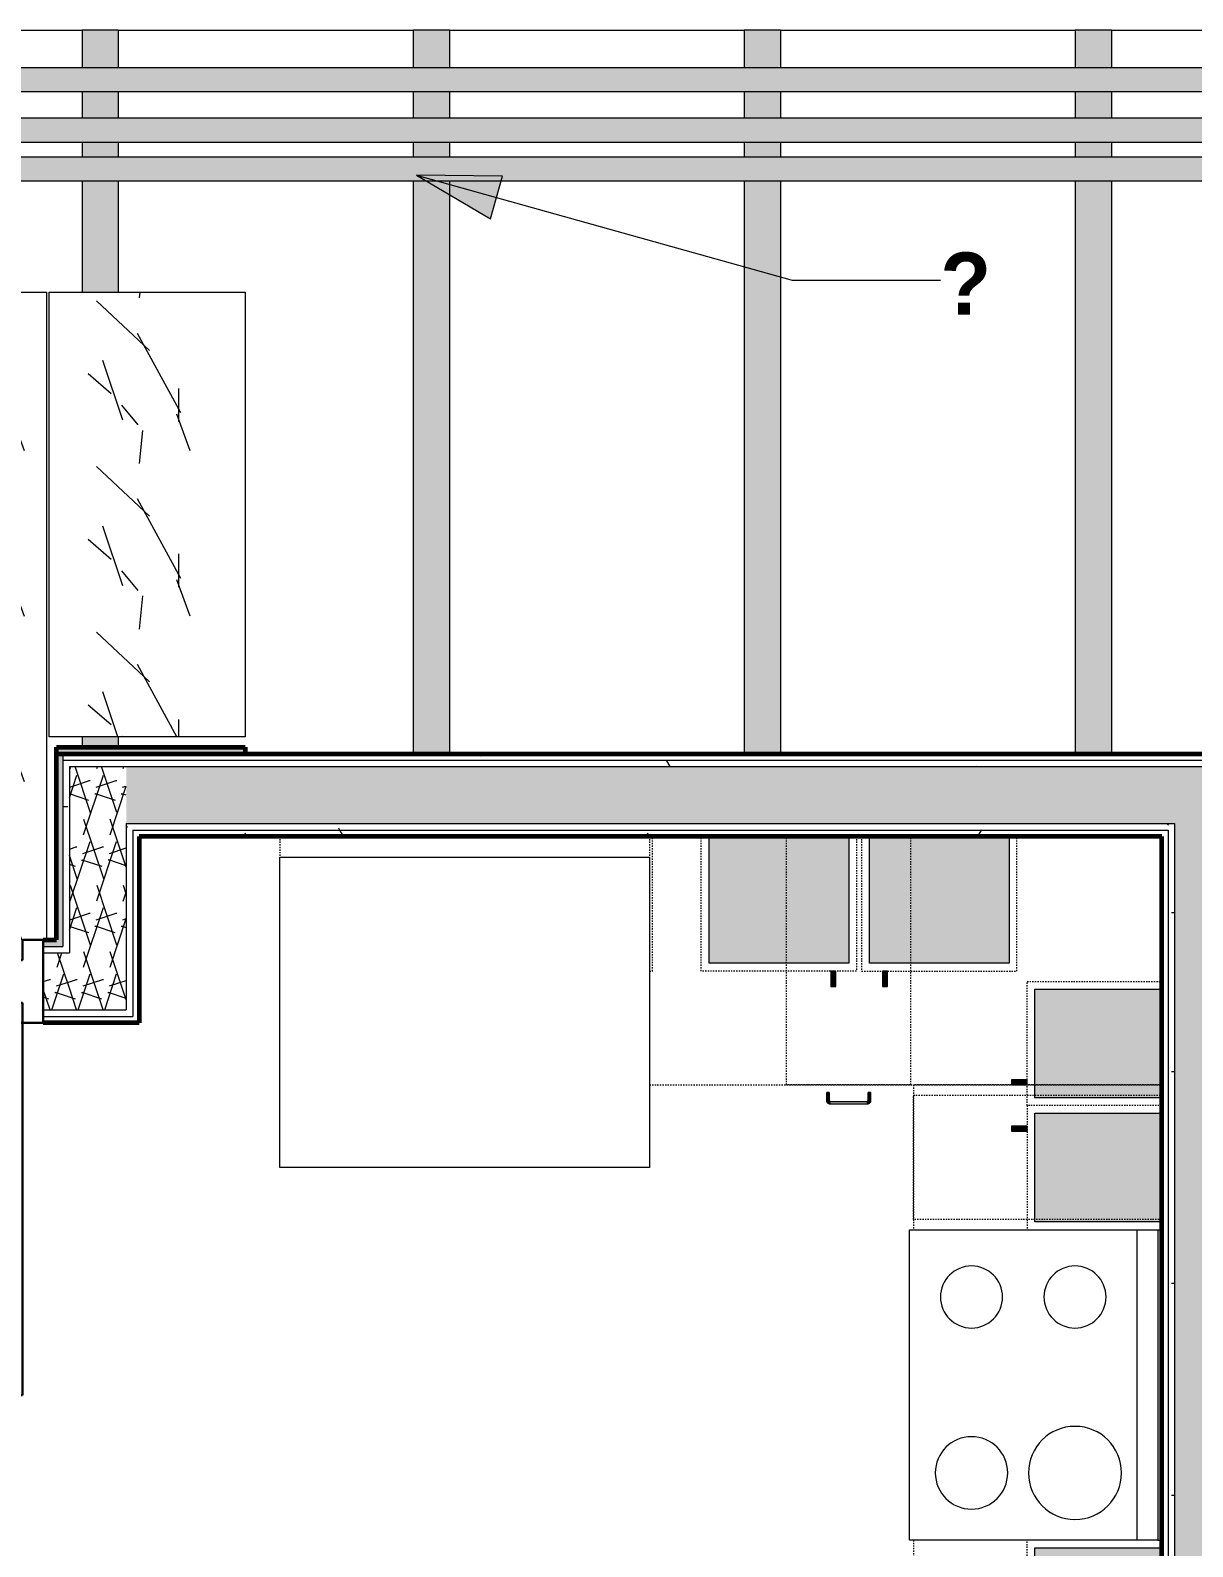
# Model space of a CAD drawing. Header units: inches. Extents: x -4169 to -1846, y 9706 to 12377.
# Drawn here: x -3028.7 to -2916.3, y 11571.4 to 11717.9 of the extents above; entities that cross this region are included whole.
import ezdxf

# ---------------------------------------------------------------- set-up
doc = ezdxf.new("R2010")
doc.units = ezdxf.units.IN
doc.header["$MEASUREMENT"] = 0
doc.linetypes.add('Dash', pattern=[0.25, 0.125, -0.125])
for name, color, linetype, lineweight in [('0-1', 7, 'Continuous', 5), ('0-2', 7, 'Continuous', 18), ('A-CLNG', 13, 'Continuous', 18), ('A-CLNG-PATT-1', 35, 'Continuous', 18), ('A-DOOR', 31, 'Continuous', 18), ('A-DOOR-6', 31, 'Continuous', 30), ('A-DOOR-7', 31, 'Continuous', 9), ('A-DOOR-FRAM', 31, 'Continuous', 30), ('A-FLOR-2', 7, 'Continuous', 18), ('A-WALL', 113, 'Continuous', 18), ('A-WALL-PATT-4', 111, 'Continuous', 9), ('G-ANNO-TEXT', 231, 'Continuous', 9), ('I-WALL', 2, 'Continuous', 18), ('I-WALL-2', 2, 'Continuous', 5), ('I-WALL-3', 2, 'Continuous', 60), ('P-PIPE', 3, 'Continuous', 9), ('P-PIPE-1', 3, 'Continuous', 5), ('Q-CASE', 31, 'Continuous', 9), ('Q-CASE-1', 9, 'Continuous', 9), ('Q-CASE-3', 250, 'Continuous', 9), ('Q-CASE-4', 250, 'Dash', 9), ('Q-CASE-HDLN-1', 250, 'Dash', 9), ('Q-CASE-HDLN-2', 31, 'Continuous', 9), ('Q-SPCQ-1', 250, 'Continuous', 9), ('S-BEAM', 12, 'Continuous', 9)]:
    doc.layers.add(name, color=color, linetype=linetype, lineweight=lineweight)
doc.styles.add('Century Gothic_B', font='GOTHICB.TTF', dxfattribs={"height": 6})
pattern_1 = [(0, (0, 0), (20.48, 5.12), [0.845, -14.515, 0.845, -14.515, -81.92]), (0, (0, 0), (20.48, 5.12), [-30.72, 0.845, -29.875, 0.845, -14.515, -35.84]), (0, (0, 0), (20.48, 5.12), [-76.8, 0.845, -9.395, 0.845, -24.755]), (120, (7.68, 2.56), (-14.67405, 15.1762003), [0.845, -14.515, 0.845, -14.515, -81.92]), (120, (7.68, 2.56), (-14.67405, 15.1762003), [-30.72, 0.845, -29.875, 0.845, -14.515, -35.84]), (120, (7.68, 2.56), (-14.67405, 15.1762003), [-76.8, 0.845, -9.395, 0.845, -24.755]), (240, (10.24, 12.8), (-5.80595, -20.2962003), [0.845, -14.515, 0.845, -14.515, -81.92]), (240, (10.24, 12.8), (-5.80595, -20.2962003), [-30.72, 0.845, -29.875, 0.845, -14.515, -35.84]), (240, (10.24, 12.8), (-5.80595, -20.2962003), [-76.8, 0.845, -9.395, 0.845, -24.755])]
pattern_2 = [(161.57, (0.32, 0.32), (-2.560496185, -0.000537386), [0, -18.214, 2.022, 0]), (18.43, (-0.32, 0.32), (-2.560496185, 0.000537386), [0, -18.214, 2.022, 0]), (108.43, (0.32, 0.32), (1.27922091, -6.400876726), [6.07, -14.166]), (71.57, (-0.32, 0.32), (1.27922091, 6.400876726), [6.07, -14.166])]

# ---------------------------------------------------------------- blocks, each defined once
blk = doc.blocks.new('Refrigerator_-_Side-by-Side_6047 - 36_ X 30_-1372843-ENLARGED RCP - 2ND FLOOR PLAN')
at = {"layer": 'Q-SPCQ-1'}
for p, q in [((-17.88, 15.58), (17.87, 15.58)), ((-17.88, -14.42), (-17.88, 15.58)), ((17.87, 15.58), (17.87, -14.42)), ((17.87, -14.42), (-17.88, -14.42))]:
    blk.add_line(p, q, dxfattribs=at)
blk = doc.blocks.new('Range - 24_ x 30_-2322588-ENLARGED RCP - 2ND FLOOR PLAN')
at = {"layer": 'Q-SPCQ-1'}
for p, q in [((0, 0), (30, 0)), ((0, -24), (0, 0)), ((30, 0), (30, -24)), ((0, -22), (30, -22)), ((30, -24), (0, -24))]:
    blk.add_line(p, q, dxfattribs=at)
for centre, radius, start, end in [((6.5, -6), 3.5, 360, 180), ((23.5, -6), 3, 0, 180), ((6.5, -6), 3.5, 180, 0), ((23.5, -6), 3, 180, 0), ((6.5, -16), 4.5, 0, 180), ((23.5, -16), 3, 360, 180), ((6.5, -16), 4.5, 180, 0), ((23.5, -16), 3, 180, 0)]:
    blk.add_arc(centre, radius, start, end, dxfattribs=at)
blk = doc.blocks.new('OD_CW_Countertop - OD_CW_Countertop-2386852-ENLARGED RCP - 2ND FLOOR PLAN')
at = {"layer": 'Q-CASE-HDLN-1'}
for p, q in [((0.74, 24), (0.74, 0)), ((70.36, 0), (70.36, 24)), ((0.74, 0), (14.74, 0)), ((44.74, 0), (47.24, 0)), ((68.86, 0), (70.36, 0))]:
    blk.add_line(p, q, dxfattribs=at)
blk = doc.blocks.new('OD_CW_Countertop - OD_CW_Countertop-2483628-ENLARGED RCP - 2ND FLOOR PLAN')
at = {"layer": 'Q-CASE-HDLN-1'}
for p, q in [((0.74, 24), (0.74, 22)), ((0.74, 0), (50.24, 0))]:
    blk.add_line(p, q, dxfattribs=at)
blk = doc.blocks.new('300 Series Wall Hung Cabinet_301 - 15_-2216209-ENLARGED RCP - 2ND FLOOR PLAN')
at = {"layer": 'Q-CASE-1'}
for points in [[(-6.75, -0.19), (-6.75, -12.44), (6.75, -12.44), (6.75, -0.19)], [(-5.5, -13.19), (-5.5, -14.69), (-5.01, -14.69), (-5.01, -13.19)]]:
    blk.add_hatch(color=256, dxfattribs=at).paths.add_polyline_path(points, flags=0)
at = {"layer": 'Q-CASE-3'}
for p, q in [((-6.75, -12.44), (-6.75, -0.19)), ((6.75, -0.19), (6.75, -12.44)), ((6.75, -12.44), (-6.75, -12.44)), ((-5.01, -13.19), (-5.5, -13.19)), ((-5.5, -13.19), (-5.5, -14.69)), ((-5.01, -14.69), (-5.01, -13.19)), ((-5.5, -14.69), (-5.01, -14.69))]:
    blk.add_line(p, q, dxfattribs=at)
at = {"layer": 'Q-CASE-4'}
for p, q in [((-7.5, -0.19), (-7.5, -13.19)), ((7.5, -13.19), (7.5, -0.19)), ((-7.5, -13.19), (7.5, -13.19))]:
    blk.add_line(p, q, dxfattribs=at)
blk = doc.blocks.new('300 Series Wall Hung Cabinet_301 - 15_-2215564-ENLARGED RCP - 2ND FLOOR PLAN')
at = {"layer": 'Q-CASE-1'}
for points in [[(-5.01, 13.19), (-5.01, 14.69), (-5.5, 14.69), (-5.5, 13.19)], [(6.75, 0.19), (6.75, 12.44), (-6.75, 12.44), (-6.75, 0.19)]]:
    blk.add_hatch(color=256, dxfattribs=at).paths.add_polyline_path(points, flags=0)
at = {"layer": 'Q-CASE-3'}
for p, q in [((-5.01, 14.69), (-5.5, 14.69)), ((-5.5, 14.69), (-5.5, 13.19)), ((-5.01, 13.19), (-5.01, 14.69)), ((-5.5, 13.19), (-5.01, 13.19)), ((-6.75, 0.19), (-6.75, 12.44)), ((-6.75, 12.44), (6.75, 12.44)), ((6.75, 12.44), (6.75, 0.19))]:
    blk.add_line(p, q, dxfattribs=at)
at = {"layer": 'Q-CASE-4'}
for p, q in [((-7.5, 0.19), (-7.5, 13.19)), ((-7.5, 13.19), (7.5, 13.19)), ((7.5, 13.19), (7.5, 0.19))]:
    blk.add_line(p, q, dxfattribs=at)
blk = doc.blocks.new('300 Series Wall Hung Cabinet_302 - 18_ x 36_-2362919-ENLARGED RCP - 2ND FLOOR PLAN')
at = {"layer": 'Q-CASE-4'}
for p, q in [((-18, -0.19), (-18, -2.19)), ((18, -13.19), (18, -0.19)), ((17.72, -13.19), (18, -13.19))]:
    blk.add_line(p, q, dxfattribs=at)
blk = doc.blocks.new('Base Cabinet-Single Door - 12_-2208689-ENLARGED RCP - 2ND FLOOR PLAN')
at = {"layer": 'Q-CASE-4'}
for p, q in [((-5.26, -24), (-5.26, 0)), ((-5.26, 0), (6.74, 0)), ((6.74, 0), (6.74, -24)), ((6.74, -24), (-5.26, -24))]:
    blk.add_line(p, q, dxfattribs=at)
blk = doc.blocks.new('300 Series Wall Hung Cabinet_301 - 12_-V12-ENLARGED RCP - 2ND FLOOR PLAN')
at = {"layer": 'Q-CASE-1'}
for points in [[(5.25, -0.56), (5.25, -0.19), (-5.25, -0.19), (-5.25, -12.44), (5.25, -12.44), (5.25, -4.79)], [(-3.51, -13.19), (-4, -13.19), (-4, -14.69), (-3.51, -14.69)]]:
    blk.add_hatch(color=256, dxfattribs=at).paths.add_polyline_path(points, flags=0)
at = {"layer": 'Q-CASE-3'}
for p, q in [((-5.25, -12.44), (-5.25, -0.19)), ((5.25, -0.19), (5.25, -12.44)), ((5.25, -12.44), (-5.25, -12.44)), ((-3.51, -13.19), (-4, -13.19)), ((-4, -13.19), (-4, -14.69)), ((-3.51, -14.69), (-3.51, -13.19)), ((-4, -14.69), (-3.51, -14.69))]:
    blk.add_line(p, q, dxfattribs=at)
at = {"layer": 'Q-CASE-4'}
for p, q in [((-6, -0.19), (-6, -13.19)), ((6, -0.56), (6, -0.19)), ((-6, -13.19), (6, -13.19))]:
    blk.add_line(p, q, dxfattribs=at)
blk = doc.blocks.new('300 Series Wall Hung Cabinet_301 - 12_-V13-ENLARGED RCP - 2ND FLOOR PLAN')
at = {"layer": 'Q-CASE-1'}
for points in [[(-4, 13.19), (-3.51, 13.19), (-3.51, 14.69), (-4, 14.69)], [(-5.25, 0.19), (5.25, 0.19), (5.25, 12.44), (-5.25, 12.44), (-5.25, 0.56)]]:
    blk.add_hatch(color=256, dxfattribs=at).paths.add_polyline_path(points, flags=0)
at = {"layer": 'Q-CASE-3'}
for p, q in [((-3.51, 14.69), (-4, 14.69)), ((-4, 14.69), (-4, 13.19)), ((-3.51, 13.19), (-3.51, 14.69)), ((-4, 13.19), (-3.51, 13.19)), ((-5.25, 0.19), (-5.25, 12.44)), ((-5.25, 12.44), (5.25, 12.44)), ((5.25, 12.44), (5.25, 0.19))]:
    blk.add_line(p, q, dxfattribs=at)
at = {"layer": 'Q-CASE-4'}
for p, q in [((-6, 0.19), (-6, 13.19)), ((-6, 13.19), (6, 13.19)), ((6, 13.19), (6, 0.19))]:
    blk.add_line(p, q, dxfattribs=at)
blk = doc.blocks.new('300 Series Wall Hung Cabinet_301 - 18_-V14-ENLARGED RCP - 2ND FLOOR PLAN')
at = {"layer": 'Q-CASE-1'}
blk.add_hatch(color=256, dxfattribs=at).paths.add_polyline_path([(-8.25, 0.19), (8.25, 0.19), (8.25, 12.44), (6, 12.44), (6, 2.19), (-8.25, 2.19)], flags=0)
at = {"layer": 'Q-CASE-3'}
for p, q in [((6, 12.44), (8.25, 12.44)), ((8.25, 12.44), (8.25, 0.19)), ((-8.25, 0.19), (-8.25, 2.19))]:
    blk.add_line(p, q, dxfattribs=at)
at = {"layer": 'Q-CASE-4'}
for p, q in [((6, 13.19), (9, 13.19)), ((-9, 0.19), (-9, 2.19)), ((9, 0.56), (9, 0.19))]:
    blk.add_line(p, q, dxfattribs=at)
blk = doc.blocks.new('Drawer_Base_Cabinet_3_drawer_12205 - 12_-V17-ENLARGED RCP - 2ND FLOOR PLAN')
at = {"layer": 'Q-CASE'}
for points in [[(-1.2, -25.5), (-1.14, -25.5), (-1.15, -24.75), (-1.38, -24.75), (-1.37, -25.5), (-1.23, -25.5)], [(2.7, -25.5), (2.86, -25.5), (2.85, -24.75), (2.62, -24.75), (2.63, -25.5), (2.68, -25.5)], [(-1.01, -25.84), (-1.03, -25.64), (-1.2, -25.5), (-1.35, -25.5), (-1.31, -25.69), (-1.28, -25.77), (-1.12, -25.83)], [(1.06, -25.87), (2.49, -25.86), (2.49, -25.62), (-1.01, -25.64), (-1.01, -25.87)], [(2.49, -25.84), (2.64, -25.81), (2.76, -25.75), (2.82, -25.61), (2.8, -25.5), (2.65, -25.5), (2.49, -25.69), (2.49, -25.81)], [(2.49, -25.64), (2.6, -25.55), (2.62, -25.51), (2.5, -25.63)]]:
    blk.add_hatch(color=256, dxfattribs=at).paths.add_polyline_path(points, flags=0)
at = {"layer": 'Q-CASE-HDLN-1'}
for p, q in [((6.74, 0), (-5.26, 0)), ((-5.26, -24), (-5.26, 0)), ((6.74, -24), (6.74, 0)), ((6.74, -24), (-5.26, -24))]:
    blk.add_line(p, q, dxfattribs=at)
at = {"layer": 'Q-CASE-HDLN-2'}
for p, q in [((-1.39, -25.5), (-1.39, -24.75)), ((-1.39, -24.75), (-1.38, -24.75)), ((-1.14, -24.75), (-1.39, -24.75)), ((-1.39, -25.5), (-1.39, -24.75)), ((-1.39, -24.75), (-1.38, -24.75)), ((-1.38, -24.75), (-1.39, -24.75)), ((-1.39, -25.5), (-1.39, -24.75)), ((-1.39, -24.75), (-1.38, -24.75)), ((-1.38, -24.75), (-1.39, -24.75)), ((-1.14, -24.75), (-1.14, -25.5)), ((-1.14, -24.75), (-1.14, -24.75)), ((-1.14, -24.75), (-1.14, -25.5)), ((-1.14, -24.75), (-1.14, -24.75)), ((-1.14, -24.75), (-1.14, -24.75)), ((-1.14, -24.75), (-1.14, -25.5)), ((-1.14, -24.75), (-1.14, -24.75)), ((-1.14, -24.75), (-1.14, -24.75)), ((2.61, -25.5), (2.61, -24.75)), ((2.86, -24.75), (2.61, -24.75)), ((2.61, -24.75), (2.62, -24.75)), ((2.61, -25.5), (2.61, -24.75)), ((2.62, -24.75), (2.61, -24.75)), ((2.61, -24.75), (2.62, -24.75)), ((2.61, -25.5), (2.61, -24.75)), ((2.62, -24.75), (2.61, -24.75)), ((2.61, -24.75), (2.62, -24.75)), ((2.86, -24.75), (2.86, -25.5)), ((2.86, -24.75), (2.86, -24.75)), ((2.86, -24.75), (2.86, -25.5)), ((2.86, -24.75), (2.86, -24.75)), ((2.86, -24.75), (2.86, -24.75)), ((2.86, -24.75), (2.86, -25.5)), ((2.86, -24.75), (2.86, -24.75)), ((2.86, -24.75), (2.86, -24.75)), ((-1.01, -25.62), (2.49, -25.62)), ((2.49, -25.87), (-1.01, -25.87))]:
    blk.add_line(p, q, dxfattribs=at)
at = {"layer": 'Q-CASE-HDLN-2', "flags": 128}
for points in [[(-1.01, -25.87), (-1.03, -25.87), (-1.04, -25.87), (-1.06, -25.87), (-1.07, -25.87), (-1.09, -25.87), (-1.1, -25.86), (-1.12, -25.86), (-1.13, -25.86), (-1.14, -25.85), (-1.16, -25.85), (-1.17, -25.84), (-1.19, -25.83), (-1.2, -25.83), (-1.21, -25.82), (-1.22, -25.81), (-1.24, -25.8), (-1.25, -25.79), (-1.26, -25.78), (-1.27, -25.77), (-1.28, -25.76), (-1.29, -25.75), (-1.3, -25.74), (-1.31, -25.73), (-1.32, -25.72), (-1.33, -25.7), (-1.34, -25.69), (-1.34, -25.68), (-1.35, -25.66), (-1.36, -25.65), (-1.36, -25.64), (-1.37, -25.62), (-1.37, -25.61), (-1.38, -25.59), (-1.38, -25.58), (-1.38, -25.56), (-1.38, -25.55), (-1.39, -25.53), (-1.39, -25.52), (-1.39, -25.5), (-1.39, -25.5)], [(-1.29, -25.75), (-1.3, -25.74), (-1.31, -25.73), (-1.32, -25.72), (-1.33, -25.7), (-1.34, -25.69), (-1.34, -25.68), (-1.35, -25.66), (-1.36, -25.65), (-1.36, -25.64), (-1.37, -25.62), (-1.37, -25.61), (-1.38, -25.59), (-1.38, -25.58), (-1.38, -25.56), (-1.38, -25.55), (-1.39, -25.53), (-1.39, -25.52), (-1.39, -25.5), (-1.39, -25.5)], [(-1.29, -25.75), (-1.3, -25.74), (-1.31, -25.73), (-1.32, -25.72), (-1.33, -25.7), (-1.34, -25.69), (-1.34, -25.68), (-1.35, -25.66), (-1.36, -25.65), (-1.36, -25.64), (-1.37, -25.62), (-1.37, -25.61), (-1.38, -25.59), (-1.38, -25.58), (-1.38, -25.56), (-1.38, -25.55), (-1.39, -25.53), (-1.39, -25.52), (-1.39, -25.5), (-1.39, -25.5)], [(-1.01, -25.87), (-1.03, -25.87), (-1.04, -25.87), (-1.06, -25.87), (-1.07, -25.87), (-1.09, -25.87), (-1.1, -25.86), (-1.12, -25.86), (-1.13, -25.86), (-1.14, -25.85), (-1.16, -25.85), (-1.17, -25.84), (-1.19, -25.83), (-1.2, -25.83), (-1.21, -25.82), (-1.22, -25.81), (-1.24, -25.8), (-1.25, -25.79), (-1.26, -25.78), (-1.27, -25.77)], [(-1.01, -25.87), (-1.03, -25.87), (-1.04, -25.87), (-1.06, -25.87), (-1.07, -25.87), (-1.09, -25.87), (-1.1, -25.86), (-1.12, -25.86), (-1.13, -25.86), (-1.14, -25.85), (-1.16, -25.85), (-1.17, -25.84), (-1.19, -25.83), (-1.2, -25.83), (-1.21, -25.82), (-1.22, -25.81), (-1.24, -25.8), (-1.25, -25.79), (-1.26, -25.78), (-1.27, -25.77)], [(-1.14, -25.5), (-1.14, -25.5), (-1.14, -25.51), (-1.14, -25.51), (-1.14, -25.52), (-1.13, -25.52), (-1.13, -25.53), (-1.13, -25.53), (-1.13, -25.54), (-1.13, -25.54), (-1.13, -25.55), (-1.13, -25.55), (-1.12, -25.56), (-1.12, -25.56), (-1.12, -25.57), (-1.12, -25.57), (-1.11, -25.57), (-1.11, -25.58), (-1.11, -25.58), (-1.1, -25.59), (-1.1, -25.59), (-1.1, -25.59), (-1.09, -25.6), (-1.09, -25.6), (-1.08, -25.6), (-1.08, -25.61), (-1.08, -25.61), (-1.07, -25.61), (-1.07, -25.61), (-1.06, -25.61), (-1.06, -25.62), (-1.05, -25.62), (-1.05, -25.62), (-1.04, -25.62), (-1.04, -25.62), (-1.03, -25.62), (-1.03, -25.62), (-1.02, -25.62), (-1.02, -25.62), (-1.01, -25.62), (-1.01, -25.62)], [(-1.14, -25.5), (-1.14, -25.5), (-1.14, -25.51)], [(-1.14, -25.5), (-1.14, -25.5), (-1.14, -25.51)], [(-1.02, -25.62), (-1.02, -25.62), (-1.01, -25.62)], [(-1.02, -25.62), (-1.02, -25.62), (-1.01, -25.62)], [(2.86, -25.5), (2.86, -25.51), (2.86, -25.53), (2.86, -25.54), (2.86, -25.56), (2.86, -25.57), (2.85, -25.59), (2.85, -25.6), (2.84, -25.62), (2.84, -25.63), (2.83, -25.65), (2.83, -25.66), (2.82, -25.67), (2.81, -25.69), (2.81, -25.7), (2.8, -25.71), (2.79, -25.72), (2.78, -25.74), (2.77, -25.75), (2.76, -25.76), (2.75, -25.77), (2.74, -25.78), (2.73, -25.79), (2.71, -25.8), (2.7, -25.81), (2.69, -25.82), (2.68, -25.82), (2.66, -25.83), (2.65, -25.84), (2.64, -25.84), (2.62, -25.85), (2.61, -25.85), (2.6, -25.86), (2.58, -25.86), (2.57, -25.87), (2.55, -25.87), (2.54, -25.87), (2.52, -25.87), (2.51, -25.87), (2.49, -25.87), (2.49, -25.87)], [(2.49, -25.62), (2.49, -25.62), (2.5, -25.62), (2.5, -25.62), (2.51, -25.62), (2.51, -25.62), (2.52, -25.62), (2.52, -25.62), (2.53, -25.62), (2.53, -25.62), (2.54, -25.62), (2.54, -25.61), (2.55, -25.61), (2.55, -25.61), (2.55, -25.61), (2.56, -25.6), (2.56, -25.6), (2.57, -25.6), (2.57, -25.59), (2.57, -25.59), (2.58, -25.59), (2.58, -25.58), (2.58, -25.58), (2.59, -25.58), (2.59, -25.57), (2.59, -25.57), (2.6, -25.56), (2.6, -25.56), (2.6, -25.55), (2.6, -25.55), (2.6, -25.55), (2.61, -25.54), (2.61, -25.54), (2.61, -25.53), (2.61, -25.53), (2.61, -25.52), (2.61, -25.52), (2.61, -25.51), (2.61, -25.51), (2.61, -25.5), (2.61, -25.5)], [(2.49, -25.62), (2.49, -25.62), (2.5, -25.62)], [(2.49, -25.62), (2.49, -25.62), (2.5, -25.62)], [(2.74, -25.78), (2.73, -25.79), (2.71, -25.8), (2.7, -25.81), (2.69, -25.82), (2.68, -25.82), (2.66, -25.83), (2.65, -25.84), (2.64, -25.84), (2.62, -25.85), (2.61, -25.85), (2.6, -25.86), (2.58, -25.86), (2.57, -25.87), (2.55, -25.87), (2.54, -25.87), (2.52, -25.87), (2.51, -25.87), (2.49, -25.87), (2.49, -25.87)], [(2.74, -25.78), (2.73, -25.79), (2.71, -25.8), (2.7, -25.81), (2.69, -25.82), (2.68, -25.82), (2.66, -25.83), (2.65, -25.84), (2.64, -25.84), (2.62, -25.85), (2.61, -25.85), (2.6, -25.86), (2.58, -25.86), (2.57, -25.87), (2.55, -25.87), (2.54, -25.87), (2.52, -25.87), (2.51, -25.87), (2.49, -25.87), (2.49, -25.87)], [(2.61, -25.51), (2.61, -25.51), (2.61, -25.5), (2.61, -25.5)], [(2.61, -25.51), (2.61, -25.51), (2.61, -25.5), (2.61, -25.5)], [(2.86, -25.5), (2.86, -25.51), (2.86, -25.53), (2.86, -25.54), (2.86, -25.56), (2.86, -25.57), (2.85, -25.59), (2.85, -25.6), (2.84, -25.62), (2.84, -25.63), (2.83, -25.65), (2.83, -25.66), (2.82, -25.67), (2.81, -25.69), (2.81, -25.7), (2.8, -25.71), (2.79, -25.72), (2.78, -25.74), (2.77, -25.75), (2.76, -25.76)], [(2.86, -25.5), (2.86, -25.51), (2.86, -25.53), (2.86, -25.54), (2.86, -25.56), (2.86, -25.57), (2.85, -25.59), (2.85, -25.6), (2.84, -25.62), (2.84, -25.63), (2.83, -25.65), (2.83, -25.66), (2.82, -25.67), (2.81, -25.69), (2.81, -25.7), (2.8, -25.71), (2.79, -25.72), (2.78, -25.74), (2.77, -25.75), (2.76, -25.76)]]:
    blk.add_lwpolyline(points, dxfattribs=at)
blk = doc.blocks.new('CTR - 1st Phase - Unit Layouts_rvt-1-ENLARGED RCP - 2ND FLOOR PLAN')
at = {"layer": '0-2'}
for name, p in [('300 Series Wall Hung Cabinet_302 - 18_ x 36_-2362919-ENLARGED RCP - 2ND FLOOR PLAN', (-2986.55, 11640.18)), ('OD_CW_Countertop - OD_CW_Countertop-2483628-ENLARGED RCP - 2ND FLOOR PLAN', (-2969.56, 11615.99)), ('Drawer_Base_Cabinet_3_drawer_12205 - 12_-V17-ENLARGED RCP - 2ND FLOOR PLAN', (-2950.31, 11639.99)), ('300 Series Wall Hung Cabinet_301 - 15_-2216209-ENLARGED RCP - 2ND FLOOR PLAN', (-2940.82, 11640.18))]:
    blk.add_blockref(name, p, dxfattribs=at)
for name, p, rotation in [('300 Series Wall Hung Cabinet_301 - 15_-2215564-ENLARGED RCP - 2ND FLOOR PLAN', (-2956.32, 11640.18), 180), ('Refrigerator_-_Side-by-Side_6047 - 36_ X 30_-1372843-ENLARGED RCP - 2ND FLOOR PLAN', (-2986.7, 11623.57), 180), ('300 Series Wall Hung Cabinet_301 - 12_-V13-ENLARGED RCP - 2ND FLOOR PLAN', (-2919.14, 11619.99), 89.99999999996759), ('OD_CW_Countertop - OD_CW_Countertop-2386852-ENLARGED RCP - 2ND FLOOR PLAN', (-2943.32, 11616.73), 269.9999999999942), ('Base Cabinet-Single Door - 12_-2208689-ENLARGED RCP - 2ND FLOOR PLAN', (-2919.32, 11609.73), 269.9999999999694), ('300 Series Wall Hung Cabinet_301 - 12_-V12-ENLARGED RCP - 2ND FLOOR PLAN', (-2919.14, 11607.99), 269.9999999999676), ('Range - 24_ x 30_-2322588-ENLARGED RCP - 2ND FLOOR PLAN', (-2943.7, 11571.99), 89.99999999998573), ('300 Series Wall Hung Cabinet_301 - 18_-V14-ENLARGED RCP - 2ND FLOOR PLAN', (-2919.14, 11562.99), 89.99999999996759)]:
    blk.add_blockref(name, p, dxfattribs=dict(at, rotation=rotation))
blk = doc.blocks.new('CTR - 1st Phase - Shell_rvt-1-ENLARGED RCP - 2ND FLOOR PLAN')
at = {"layer": 'A-FLOR-2'}
for p, q in [((-3052.17, 11717.89), (-3023.67, 11717.89)), ((-3020.17, 11717.89), (-2991.67, 11717.89)), ((-2988.17, 11717.89), (-2959.67, 11717.89)), ((-2956.17, 11717.89), (-2927.67, 11717.89)), ((-2924.17, 11717.89), (-2895.67, 11717.89)), ((-2991.67, 11648.09), (-3007.91, 11648.09)), ((-2959.67, 11648.09), (-2988.17, 11648.09)), ((-2927.67, 11648.09), (-2956.17, 11648.09)), ((-2895.67, 11648.09), (-2924.17, 11648.09))]:
    blk.add_line(p, q, dxfattribs=at)
blk = doc.blocks.new('Dimension Lumber - LVL - 3_5X5_5-V162-ENLARGED RCP - 2ND FLOOR PLAN')
at = {"layer": 'S-BEAM'}
h = blk.add_hatch(color=256, dxfattribs=at)
h.paths.add_polyline_path([(34.37, -1.75), (34.37, 1.75), (33.37, 1.75), (33.37, -1.75)], flags=0)
h.paths.add_polyline_path([(-9.6, 1.75), (-20.31, 1.75), (-20.31, -1.75), (-9.6, -1.75)], flags=0)
h.paths.add_polyline_path([(-22.69, -1.75), (-22.69, 1.75), (-24.07, 1.75), (-24.07, -1.75), (-24, -1.75)], flags=0)
h.paths.add_polyline_path([(-26.45, -1.75), (-26.45, 1.75), (-28.94, 1.75), (-28.94, -1.75)], flags=0)
h.paths.add_polyline_path([(-31.32, 1.75), (-34.9, 1.75), (-34.9, -1.75), (-31.32, -1.75)], flags=0)
for p, q in [((-34.9, 1.75), (-34.9, -1.75)), ((-34.9, 1.75), (-31.32, 1.75)), ((-28.94, 1.75), (-26.45, 1.75)), ((-24.07, 1.75), (-22.69, 1.75)), ((-20.31, 1.75), (-9.6, 1.75)), ((33.37, 1.75), (34.37, 1.75)), ((-34.9, -1.75), (-31.32, -1.75)), ((-28.94, -1.75), (-26.45, -1.75)), ((-24.07, -1.75), (-22.69, -1.75)), ((-20.31, -1.75), (-9.6, -1.75)), ((33.37, -1.75), (34.37, -1.75))]:
    blk.add_line(p, q, dxfattribs=at)
blk = doc.blocks.new('Dimension Lumber - LVL - 3_5X5_5-V163-ENLARGED RCP - 2ND FLOOR PLAN')
at = {"layer": 'S-BEAM'}
h = blk.add_hatch(color=256, dxfattribs=at)
h.paths.add_polyline_path([(34.9, -1.54), (34.9, 1.75), (-20.31, 1.75), (-20.31, -1.75), (34.9, -1.75)], flags=0)
h.paths.add_polyline_path([(-22.69, -1.75), (-22.69, 1.75), (-24.07, 1.75), (-24.07, -1.75), (-24, -1.75)], flags=0)
h.paths.add_polyline_path([(-26.45, 1.75), (-28.94, 1.75), (-28.94, -1.75), (-26.45, -1.75), (-26.45, -1.54)], flags=0)
h.paths.add_polyline_path([(-31.32, -1.54), (-31.32, 1.75), (-34.9, 1.75), (-34.9, -1.75), (-31.32, -1.75)], flags=0)
for p, q in [((-34.9, 1.75), (-34.9, -1.75)), ((-34.9, 1.75), (-31.32, 1.75)), ((-28.94, 1.75), (-26.45, 1.75)), ((-24.07, 1.75), (-22.69, 1.75)), ((-20.31, 1.75), (34.9, 1.75)), ((34.9, -1.75), (34.9, 1.75)), ((-34.9, -1.75), (-31.32, -1.75)), ((-28.94, -1.75), (-26.45, -1.75)), ((-24.07, -1.75), (-22.69, -1.75)), ((-20.31, -1.75), (34.9, -1.75))]:
    blk.add_line(p, q, dxfattribs=at)
blk = doc.blocks.new('HOLLOW METAL - UNIT DOOR-2125827-ENLARGED RCP - 2ND FLOOR PLAN')
at = {"layer": 'A-DOOR-6'}
for p, q in [((16.25, -4.25), (18, -4.25)), ((16.25, -40.25), (16.25, -4.25)), ((18, -4.25), (18, -40.25)), ((18, -40.25), (16.25, -40.25))]:
    blk.add_line(p, q, dxfattribs=at)
at = {"layer": 'A-DOOR-7'}
blk.add_arc((18, -4.25), 36, 180, 270, dxfattribs=at)
at = {"layer": 'A-DOOR-FRAM'}
for p, q in [((-20, 3.75), (-18, 3.75)), ((-20, -4.25), (-20, 3.75)), ((-18, 3.75), (-18, 1.8125)), ((18, 3.75), (20, 3.75)), ((18, 1.8125), (18, 3.75)), ((20, 3.75), (20, -4.25)), ((-18, 1.8125), (-17.375, 1.8125)), ((-17.375, 1.8125), (-17.375, -2.3125)), ((17.375, 1.8125), (18, 1.8125)), ((17.375, -2.3125), (17.375, 1.8125)), ((-18, -2.3125), (-18, -4.25)), ((-17.375, -2.3125), (-18, -2.3125)), ((18, -2.3125), (17.375, -2.3125)), ((18, -4.25), (18, -2.3125)), ((-18, -4.25), (-20, -4.25)), ((20, -4.25), (18, -4.25))]:
    blk.add_line(p, q, dxfattribs=at)

msp = doc.modelspace()

# ---------------------------------------------------------------- hatches: boundary and pattern name
at = {"layer": 'A-CLNG-PATT-1'}
h = msp.add_hatch(dxfattribs=at)
h.set_pattern_fill('FP_53', color=256, style=0, pattern_type=2)
h.set_pattern_definition([(108.435, (4.16, 0), (-16.000521, 32.0003383), [6.072, -44.525]), (139.399, (2.24, 5.76), (-96.00016541, 79.9998798), [2.95, -144.562]), (136.848, (16, 7.68), (-240.00202852, 223.9982064), [7.018, -343.889]), (109.983, (10.88, 12.48), (-47.99971113, 127.99986808), [3.746, -183.53]), (90, (9.6, 0), (-16, 16), [3.2, -12.8]), (118.443, (9.6, 3.2), (112.0002199, -207.99937941), [8.734, -427.981]), (84.289, (5.44, 10.88), (-16.00092206, -143.99947947), [3.216, -157.582]), (129.806, (5.76, 14.08), (64.00060153, -80.0001644), [2.499, -122.465])])
h.paths.add_polyline_path([(-3029.42, 11629.99), (-3027.11, 11629.99), (-3027.11, 11692.59), (-3065.26, 11692.59), (-3065.26, 11629.99), (-3058.99, 11629.99)], flags=0)
h.paths.add_polyline_path([(-3067.42, 11629.99), (-3065.51, 11629.99), (-3065.51, 11692.59), (-3084.46, 11692.59), (-3084.46, 11647.99), (-3084.12, 11647.99), (-3084.12, 11629.99), (-3075.88, 11629.99)], flags=0)
h.paths.add_polyline_path([(-3025.23, 11649.61), (-3007.91, 11649.61), (-3007.91, 11692.59), (-3026.86, 11692.59), (-3026.86, 11649.61)], flags=0)
at = {"layer": 'A-WALL-PATT-4'}
h = msp.add_hatch(dxfattribs=at)
h.set_pattern_fill('FP_1', color=256, style=0, pattern_type=2)
h.set_pattern_definition(pattern_1)
h.paths.add_polyline_path([(-2856.4, 11647.36), (-2779.35, 11647.36), (-2779.35, 11647.99), (-3025.52, 11647.99), (-3025.52, 11647.36), (-2860.17, 11647.36)], flags=0)
h = msp.add_hatch(dxfattribs=at)
h.set_pattern_fill('FP_1', color=256, style=0, pattern_type=2)
h.set_pattern_definition(pattern_1)
h.paths.add_polyline_path([(-3025.23, 11628.74), (-3024.9, 11628.74), (-3024.9, 11647.36), (-3025.52, 11647.36), (-3025.52, 11628.74)], flags=0)
h = msp.add_hatch(dxfattribs=at)
h.set_pattern_fill('FP_1', color=256, style=0, pattern_type=2)
h.set_pattern_definition(pattern_1)
h.paths.add_polyline_path([(-2895.67, 11646.74), (-2779.97, 11646.74), (-2779.97, 11647.36), (-3024.9, 11647.36), (-3024.9, 11646.74), (-2914.57, 11646.74)], flags=0)
h = msp.add_hatch(dxfattribs=at)
h.set_pattern_fill('FP_4', color=256, style=0, pattern_type=2)
h.set_pattern_definition(pattern_2)
h.paths.add_polyline_path([(-3019.4, 11623.24), (-3019.4, 11646.74), (-3024.9, 11646.74), (-3024.9, 11623.24)], flags=0)
h = msp.add_hatch(dxfattribs=at)
h.set_pattern_fill('FP_4', color=256, style=0, pattern_type=2)
h.set_pattern_definition(pattern_2)
h.paths.add_polyline_path([(-2786.1, 11641.24), (-2785.47, 11641.24), (-2785.47, 11646.74), (-3019.4, 11646.74), (-3019.4, 11641.24), (-2786.72, 11641.24)], flags=0)
h = msp.add_hatch(dxfattribs=at)
h.set_pattern_fill('FP_1', color=256, style=0, pattern_type=2)
h.set_pattern_definition(pattern_1)
h.paths.add_polyline_path([(-3019.4, 11622.61), (-3018.77, 11622.61), (-3018.77, 11641.24), (-3019.4, 11641.24), (-3019.4, 11623.24)], flags=0)
h = msp.add_hatch(dxfattribs=at)
h.set_pattern_fill('FP_1', color=256, style=0, pattern_type=2)
h.set_pattern_definition(pattern_1)
h.paths.add_polyline_path([(-3018.77, 11640.61), (-2918.07, 11640.61), (-2918.07, 11641.24), (-3018.77, 11641.24), (-3018.77, 11640.62)], flags=0)
h.paths.add_polyline_path([(-2788.86, 11640.61), (-2786.1, 11640.62), (-2786.1, 11641.24), (-2914.57, 11641.24), (-2914.57, 11640.61), (-2804.93, 11640.61)], flags=0)
h = msp.add_hatch(dxfattribs=at)
h.set_pattern_fill('FP_1', color=256, style=0, pattern_type=2)
h.set_pattern_definition(pattern_1)
h.paths.add_polyline_path([(-3018.15, 11639.99), (-2918.7, 11639.99), (-2918.7, 11640.61), (-3018.15, 11640.61)], flags=0)
h.paths.add_polyline_path([(-2788.86, 11639.99), (-2786.72, 11639.99), (-2786.72, 11640.61), (-2913.95, 11640.61), (-2913.95, 11639.99), (-2804.93, 11639.99)], flags=0)
h = msp.add_hatch(dxfattribs=at)
h.set_pattern_fill('FP_1', color=256, style=0, pattern_type=2)
h.set_pattern_definition(pattern_1)
h.paths.add_polyline_path([(-2918.07, 11255.64), (-2918.07, 11640.61), (-2918.7, 11640.61), (-2918.7, 11255.64)], flags=0)
h = msp.add_hatch(dxfattribs=at)
h.set_pattern_fill('FP_4', color=256, style=0, pattern_type=2)
h.set_pattern_definition(pattern_2)
h.paths.add_polyline_path([(-2914.57, 11255.64), (-2914.57, 11641.24), (-2918.07, 11641.24), (-2918.07, 11255.64)], flags=0)
h = msp.add_hatch(dxfattribs=at)
h.set_pattern_fill('FP_1', color=256, style=0, pattern_type=2)
h.set_pattern_definition(pattern_1)
h.paths.add_polyline_path([(-2918.7, 11255.64), (-2918.7, 11517.61), (-2919.32, 11517.61), (-2919.32, 11255.64)], flags=0)
h.paths.add_polyline_path([(-2918.7, 11522.36), (-2918.7, 11639.99), (-2919.32, 11639.99), (-2919.32, 11522.36)], flags=0)
h = msp.add_hatch(dxfattribs=at)
h.set_pattern_fill('FP_4', color=256, style=0, pattern_type=2)
h.set_pattern_definition(pattern_2)
h.paths.add_polyline_path([(-3025.23, 11623.24), (-3024.9, 11623.24), (-3024.9, 11628.74), (-3027.42, 11628.74), (-3027.42, 11623.24), (-3026.15, 11623.24)], flags=0)
h.paths.add_polyline_path([(-3075.88, 11623.24), (-3067.42, 11623.24), (-3067.42, 11628.74), (-3085.37, 11628.74), (-3085.37, 11623.24), (-3082.95, 11623.24)], flags=0)
h = msp.add_hatch(dxfattribs=at)
h.set_pattern_fill('FP_1', color=256, style=0, pattern_type=2)
h.set_pattern_definition(pattern_1)
h.paths.add_polyline_path([(-3084.75, 11628.74), (-3067.42, 11628.74), (-3067.42, 11629.36), (-3084.75, 11629.36)], flags=0)
h.paths.add_polyline_path([(-3025.52, 11628.74), (-3025.52, 11629.36), (-3027.42, 11629.36), (-3027.42, 11628.74), (-3026.15, 11628.74)], flags=0)
h = msp.add_hatch(dxfattribs=at)
h.set_pattern_fill('FP_1', color=256, style=0, pattern_type=2)
h.set_pattern_definition(pattern_1)
h.paths.add_polyline_path([(-3019.4, 11621.99), (-3018.77, 11621.99), (-3018.77, 11622.61), (-3027.42, 11622.61), (-3027.42, 11621.99), (-3024.9, 11621.99)], flags=0)
h.paths.add_polyline_path([(-3082.52, 11621.99), (-3082.52, 11622.61), (-3091.5, 11622.61), (-3091.48, 11621.99), (-3084.12, 11621.99)], flags=0)
h.paths.add_polyline_path([(-3077.77, 11621.99), (-3067.42, 11621.99), (-3067.42, 11622.61), (-3077.77, 11622.61), (-3077.77, 11622.38)], flags=0)
at = {"layer": 'G-ANNO-TEXT'}
msp.add_hatch(color=256, dxfattribs=at).paths.add_polyline_path([(-2991.34, 11703.88), (-2984.21, 11699.67), (-2983.05, 11703.8)], flags=0)
at = {"layer": 'I-WALL'}
for points in [[(-3025.23, 11647.99), (-3007.91, 11647.99), (-3007.91, 11648.61), (-3026.15, 11648.61), (-3026.15, 11647.99)], [(-3026.15, 11629.36), (-3025.52, 11629.36), (-3025.52, 11647.99), (-3026.15, 11647.99), (-3026.15, 11629.99)]]:
    msp.add_hatch(color=256, dxfattribs=at).paths.add_polyline_path(points, flags=0)
at = {"layer": 'I-WALL-2'}
h = msp.add_hatch(color=256, dxfattribs=at)
h.paths.add_polyline_path([(-3026.15, 11629.36), (-3026.15, 11629.99), (-3027.42, 11629.99), (-3027.42, 11629.36), (-3027.11, 11629.36)], flags=0)
h.paths.add_polyline_path([(-3067.42, 11629.36), (-3067.42, 11629.99), (-3084.12, 11629.99), (-3084.12, 11629.36), (-3075.88, 11629.36)], flags=0)
at = {"layer": 'P-PIPE-1'}
h = msp.add_hatch(color=256, dxfattribs=at)
h.paths.add_polyline_path([(-2856.4, 11713.12), (-2798.23, 11713.12), (-2798.23, 11714.31), (-3435.32, 11714.31), (-3435.32, 11713.12), (-2873.28, 11713.12)], flags=0)
h.paths.add_polyline_path([(-2779.03, 11713.12), (-2779.03, 11714.31), (-2779.28, 11714.29), (-2779.28, 11713.12)], flags=0)
h.paths.add_polyline_path([(-2476.53, 11713.12), (-2474.74, 11713.12), (-2475.93, 11714.31), (-2721.68, 11714.29), (-2721.68, 11713.12), (-2484.97, 11713.12)], flags=0)
h.paths.add_polyline_path([(-2740.88, 11713.12), (-2740.63, 11713.12), (-2740.63, 11714.31), (-2740.88, 11714.29), (-2740.88, 11713.33)], flags=0)
h = msp.add_hatch(color=256, dxfattribs=at)
h.paths.add_polyline_path([(-2856.4, 11711.93), (-2798.23, 11711.96), (-2798.23, 11713.12), (-3435.32, 11713.12), (-3435.32, 11711.93), (-2860.17, 11711.93)], flags=0)
h.paths.add_polyline_path([(-2473.55, 11711.93), (-2474.74, 11713.12), (-2721.68, 11713.12), (-2721.68, 11711.93), (-2476.53, 11711.93)], flags=0)
h.paths.add_polyline_path([(-2740.63, 11711.93), (-2740.63, 11713.12), (-2740.88, 11713.12), (-2740.88, 11711.93)], flags=0)
h.paths.add_polyline_path([(-2779.28, 11711.93), (-2779.03, 11711.96), (-2779.03, 11713.12), (-2779.28, 11713.12), (-2779.28, 11711.96)], flags=0)
h = msp.add_hatch(color=256, dxfattribs=at)
h.paths.add_polyline_path([(-2476.53, 11708.25), (-2469.87, 11708.25), (-2471.05, 11709.44), (-2721.68, 11709.42), (-2721.68, 11708.25), (-2484.97, 11708.25)], flags=0)
h.paths.add_polyline_path([(-3435.32, 11708.25), (-2798.23, 11708.25), (-2798.23, 11709.44), (-3435.32, 11709.44), (-3435.32, 11708.25)], flags=0)
h.paths.add_polyline_path([(-2740.63, 11708.25), (-2740.63, 11709.44), (-2740.88, 11709.41), (-2740.88, 11708.25)], flags=0)
h.paths.add_polyline_path([(-2779.28, 11708.25), (-2779.03, 11708.25), (-2779.03, 11709.44), (-2779.28, 11709.42), (-2779.28, 11708.44)], flags=0)
h = msp.add_hatch(color=256, dxfattribs=at)
h.paths.add_polyline_path([(-2856.4, 11707.06), (-2798.23, 11707.09), (-2798.23, 11708.25), (-3435.32, 11708.23), (-3435.32, 11707.06), (-2860.17, 11707.06)], flags=0)
h.paths.add_polyline_path([(-2468.68, 11707.06), (-2469.87, 11708.25), (-2721.68, 11708.25), (-2721.68, 11707.06), (-2476.53, 11707.06)], flags=0)
h.paths.add_polyline_path([(-2740.63, 11707.06), (-2740.63, 11708.25), (-2740.88, 11708.25), (-2740.88, 11707.06)], flags=0)
h.paths.add_polyline_path([(-2779.03, 11707.06), (-2779.03, 11708.25), (-2779.28, 11708.25), (-2779.28, 11707.06)], flags=0)
h = msp.add_hatch(color=256, dxfattribs=at)
h.paths.add_polyline_path([(-2890.16, 11704.49), (-2798.23, 11704.49), (-2798.23, 11705.68), (-3435.32, 11705.68), (-3435.32, 11704.49), (-2907.05, 11704.49)], flags=0)
h.paths.add_polyline_path([(-2466.11, 11704.49), (-2467.3, 11705.68), (-2721.68, 11705.67), (-2721.68, 11704.49), (-2468.09, 11704.49)], flags=0)
h.paths.add_polyline_path([(-2740.63, 11704.49), (-2740.63, 11705.68), (-2740.88, 11705.66), (-2740.88, 11704.49)], flags=0)
h.paths.add_polyline_path([(-2779.28, 11704.49), (-2779.03, 11704.49), (-2779.03, 11705.68), (-2779.28, 11705.66), (-2779.28, 11704.69)], flags=0)
h = msp.add_hatch(color=256, dxfattribs=at)
h.paths.add_polyline_path([(-2805.75, 11703.3), (-2798.23, 11703.33), (-2798.23, 11704.49), (-3435.32, 11704.49), (-3435.32, 11703.3), (-2822.63, 11703.3)], flags=0)
h.paths.add_polyline_path([(-2464.92, 11703.3), (-2466.11, 11704.49), (-2721.68, 11704.49), (-2721.68, 11703.3), (-2468.09, 11703.3)], flags=0)
h.paths.add_polyline_path([(-2740.63, 11703.3), (-2740.63, 11704.49), (-2740.88, 11704.49), (-2740.88, 11703.3)], flags=0)
h.paths.add_polyline_path([(-2779.28, 11703.3), (-2779.03, 11703.33), (-2779.03, 11704.49), (-2779.28, 11704.49), (-2779.28, 11703.33)], flags=0)

# ---------------------------------------------------------------- linework, layer by layer
at = {"layer": 'A-CLNG'}
for p, q in [((-3065.26, 11692.59), (-3027.11, 11692.59)), ((-3027.11, 11692.59), (-3027.11, 11629.99)), ((-3026.86, 11692.59), (-3007.91, 11692.59)), ((-3026.86, 11649.61), (-3026.86, 11692.59)), ((-3007.91, 11692.59), (-3007.91, 11649.61)), ((-3007.91, 11649.61), (-3026.86, 11649.61))]:
    msp.add_line(p, q, dxfattribs=at)
at = {"layer": 'A-WALL'}
for p, q in [((-3025.52, 11647.99), (-3025.52, 11629.36)), ((-3025.52, 11647.36), (-2779.35, 11647.36)), ((-3024.9, 11646.74), (-2779.97, 11646.74)), ((-3024.9, 11646.74), (-3024.9, 11628.74)), ((-3019.4, 11641.24), (-2918.07, 11641.24)), ((-3019.4, 11641.24), (-3019.4, 11623.24)), ((-3018.77, 11640.61), (-2918.7, 11640.61)), ((-3018.77, 11640.61), (-3018.77, 11622.61)), ((-2918.7, 11640.61), (-2918.7, 11255.64)), ((-2918.07, 11641.24), (-2918.07, 11255.64)), ((-3027.42, 11629.36), (-3025.52, 11629.36)), ((-3027.42, 11628.74), (-3024.9, 11628.74)), ((-3027.42, 11623.24), (-3019.4, 11623.24)), ((-3027.42, 11622.61), (-3018.77, 11622.61))]:
    msp.add_line(p, q, dxfattribs=at)
at = {"layer": 'G-ANNO-TEXT'}
for p, q in [((-2991.34, 11703.88), (-2984.21, 11699.67)), ((-2983.05, 11703.8), (-2991.34, 11703.88)), ((-2991.34, 11703.88), (-2955.02, 11693.75)), ((-2984.21, 11699.67), (-2983.05, 11703.8)), ((-2955.02, 11693.75), (-2940.71, 11693.75))]:
    msp.add_line(p, q, dxfattribs=at)
at = {"layer": 'I-WALL-3'}
for p, q in [((-3026.15, 11647.99), (-3026.15, 11648.61)), ((-3026.15, 11648.61), (-3007.91, 11648.61)), ((-3026.15, 11647.99), (-2778.72, 11647.99)), ((-3026.15, 11629.99), (-3026.15, 11647.99)), ((-3007.91, 11648.61), (-3007.91, 11647.99)), ((-2919.32, 11639.99), (-3018.15, 11639.99)), ((-3018.15, 11639.99), (-3018.15, 11621.99)), ((-2919.32, 11400.28), (-2919.32, 11639.99)), ((-3027.42, 11629.99), (-3026.15, 11629.99)), ((-3018.15, 11621.99), (-3027.42, 11621.99))]:
    msp.add_line(p, q, dxfattribs=at)
at = {"layer": 'P-PIPE'}
for p, q in [((-3435.32, 11714.31), (-2798.23, 11714.31)), ((-2798.23, 11711.93), (-3435.32, 11711.93)), ((-3435.32, 11709.44), (-2798.23, 11709.44)), ((-2798.23, 11707.06), (-3435.32, 11707.06)), ((-3435.32, 11705.68), (-2798.23, 11705.68)), ((-2798.23, 11703.3), (-3435.32, 11703.3))]:
    msp.add_line(p, q, dxfattribs=at)

# ---------------------------------------------------------------- block references
at = {"layer": '0-1'}
for name in ['CTR - 1st Phase - Shell_rvt-1-ENLARGED RCP - 2ND FLOOR PLAN', 'CTR - 1st Phase - Unit Layouts_rvt-1-ENLARGED RCP - 2ND FLOOR PLAN']:
    msp.add_blockref(name, (0, 0), dxfattribs=at)
at = {"layer": 'A-DOOR'}
msp.add_blockref('HOLLOW METAL - UNIT DOOR-2125827-ENLARGED RCP - 2ND FLOOR PLAN', (-3047.42, 11626.24), dxfattribs=at)
at = {"layer": 'S-BEAM', "rotation": 269.9999999999994}
for name, p in [('Dimension Lumber - LVL - 3_5X5_5-V162-ENLARGED RCP - 2ND FLOOR PLAN', (-3021.92, 11682.99)), ('Dimension Lumber - LVL - 3_5X5_5-V163-ENLARGED RCP - 2ND FLOOR PLAN', (-2989.92, 11682.99)), ('Dimension Lumber - LVL - 3_5X5_5-V163-ENLARGED RCP - 2ND FLOOR PLAN', (-2957.92, 11682.99)), ('Dimension Lumber - LVL - 3_5X5_5-V163-ENLARGED RCP - 2ND FLOOR PLAN', (-2925.92, 11682.99))]:
    msp.add_blockref(name, p, dxfattribs=at)

# ---------------------------------------------------------------- texts
at = {"layer": 'G-ANNO-TEXT', "insert": (-2940.71, 11696.42), "char_height": 6, "width": 5.858, "attachment_point": 1, "style": 'Century Gothic_B'}
msp.add_mtext('\\fCentury Gothic|b1|i0|c0|p34|;?', dxfattribs=at)

doc.saveas('drawing.dxf')
